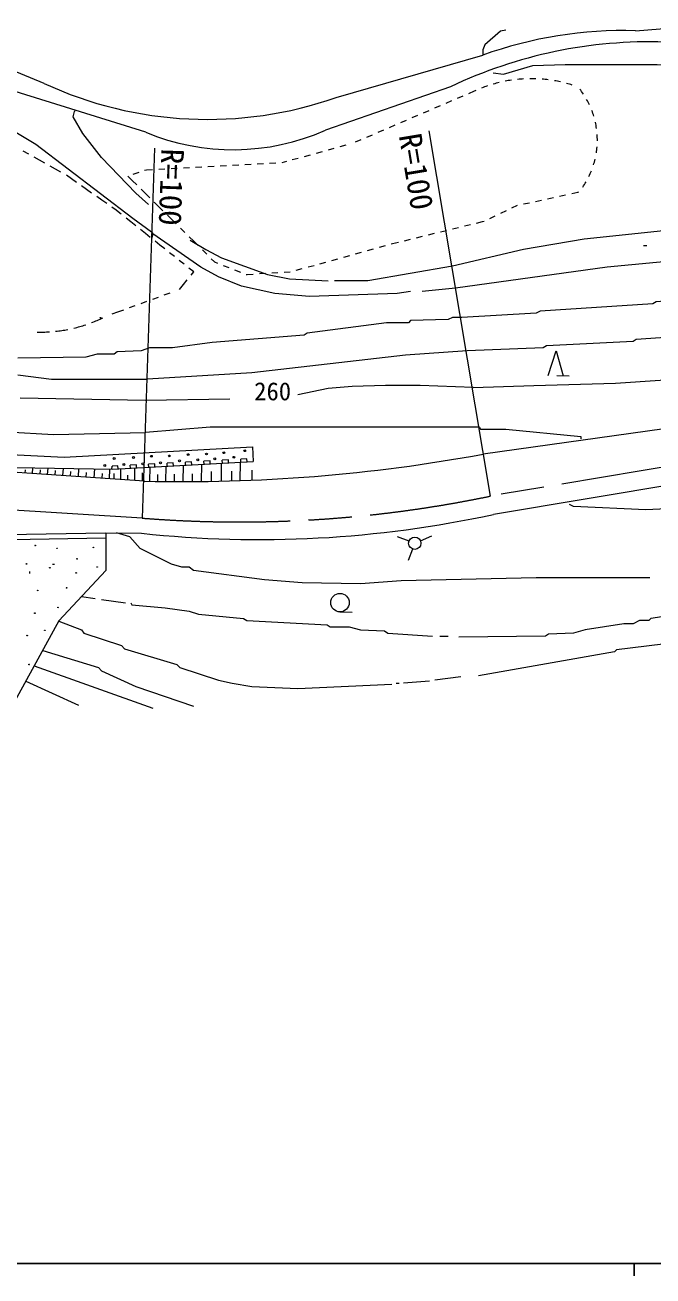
# Model space of a CAD drawing. Units: millimetres, scale not verified. Extents: x -166251861 to 680000, y 20000 to 153676748.
# Drawn here: x 118626 to 169529, y 204000 to 305354 of the extents above; entities that cross this region are included whole.
import ezdxf
from ezdxf.enums import TextEntityAlignment as Align

# ---------------------------------------------------------------- set-up
doc = ezdxf.new("R2010")
doc.units = ezdxf.units.MM
doc.header["$LTSCALE"] = 1000
doc.linetypes.add('CHAIN', pattern=[18.5, 12, -1.5, 3.5, -1.5])
for name, color, linetype, lineweight in [('M-BGD', 7, 'Continuous', 13), ('M-BMK', 2, 'CHAIN', 13), ('M-STR-HTXT', 7, 'Continuous', 13), ('M-TTL-BAND', 7, 'Continuous', 25)]:
    doc.layers.add(name, color=color, linetype=linetype, lineweight=lineweight)
doc.styles.add('ＭＳ ゴシック', font='')
doc.styles.get('ＭＳ ゴシック').set_extended_font_data('MS Gothic')

# ---------------------------------------------------------------- blocks, each defined once
blk = doc.blocks.new('針葉樹林')
at = {"color": 7, "linetype": 'Continuous', "lineweight": 13}
for p, q in [((-0.6, -1), (0, 1)), ((0, 1), (0.6, -1)), ((0.1, -1), (1.1, -1))]:
    blk.add_line(p, q, dxfattribs=at)
blk = doc.blocks.new('広葉樹林')
at = {"color": 7, "linetype": 'Continuous', "lineweight": 13}
blk.add_line((0, -0.75), (1, -0.75), dxfattribs=at)
blk.add_circle((0, 0), 0.75, dxfattribs=at)
blk = doc.blocks.new('電力柱1')
at = {"color": 7, "linetype": 'Continuous', "lineweight": 13}
for p, q in [((-0.49, 0.061), (-1.483, 0.18)), ((0.4, 0.311), (1.186, 0.93)), ((0.316, -0.391), (0.934, -1.176))]:
    blk.add_line(p, q, dxfattribs=at)
blk.add_circle((0.007, 0.002), 0.5, dxfattribs=at)

msp = doc.modelspace()

# ---------------------------------------------------------------- linework, layer by layer
at = {"layer": 'M-BGD'}
for p, q in [((168112, 304894), (174027, 305354)), ((120168, 300623), (115068, 302708)), ((143857, 299488), (155728, 302909)), ((128411, 296661), (117040, 300211)), ((153125, 300359), (142970, 296826)), ((153193, 299201), (152733, 299004)), ((154112, 299595), (153653, 299398)), ((155031, 299989), (154572, 299792)), ((122663, 298455), (122624, 298337)), ((150436, 298019), (149976, 297822)), ((151355, 298413), (150895, 298216)), ((152274, 298807), (151814, 298610)), ((148597, 297231), (148138, 297034)), ((149516, 297625), (149057, 297428)), ((145840, 296050), (145380, 295853)), ((146759, 296443), (146299, 296246)), ((147678, 296837), (147219, 296640)), ((118923, 294884), (118486, 295128)), ((142704, 295079), (142222, 294947)), ((143668, 295343), (143186, 295211)), ((144633, 295607), (144151, 295475)), ((119795, 294396), (119359, 294640)), ((120232, 294152), (119795, 294396)), ((134955, 293942), (134456, 293915)), ((135954, 293997), (135455, 293970)), ((136952, 294051), (136453, 294024)), ((137951, 294106), (137452, 294078)), ((138949, 294160), (138450, 294133)), ((139810, 294286), (139449, 294187)), ((140775, 294550), (140293, 294418)), ((141739, 294815), (141257, 294683)), ((121104, 293664), (120668, 293908)), ((121541, 293420), (121104, 293664)), ((122387, 292889), (121977, 293176)), ((126969, 293108), (127324, 292756)), ((127846, 293415), (127374, 293250)), ((128465, 293588), (128318, 293580)), ((128964, 293615), (128465, 293588)), ((129963, 293670), (129464, 293643)), ((130961, 293724), (130462, 293697)), ((131960, 293779), (131461, 293752)), ((132958, 293833), (132459, 293806)), ((133957, 293888), (133458, 293861)), ((122796, 292602), (122387, 292889)), ((123616, 292029), (123206, 292315)), ((124025, 291742), (123616, 292029)), ((127324, 292756), (127680, 292404)), ((128035, 292053), (128390, 291701)), ((124845, 291168), (124435, 291455)), ((125254, 290882), (124845, 291168)), ((127619, 291733), (128635, 290802)), ((128390, 291701), (128745, 291349)), ((129101, 290997), (129456, 290645)), ((159028, 290853), (159517, 290958)), ((160005, 291064), (160494, 291170)), ((160983, 291275), (161471, 291381)), ((161960, 291487), (162449, 291592)), ((162937, 291698), (163426, 291804)), ((163426, 291804), (163531, 291826)), ((126025, 290342), (125664, 290595)), ((126038, 290332), (126025, 290342)), ((126429, 290020), (126038, 290332)), ((129456, 290645), (129811, 290293)), ((130166, 289941), (130522, 289590)), ((156292, 289680), (156744, 289894)), ((157196, 290109), (157647, 290323)), ((158099, 290538), (158539, 290747)), ((127212, 289398), (126821, 289709)), ((127603, 289086), (127212, 289398)), ((130522, 289590), (130877, 289238)), ((131232, 288886), (131587, 288534)), ((153276, 288836), (153762, 288955)), ((154248, 289074), (154733, 289193)), ((155219, 289313), (155704, 289432)), ((155704, 289432), (155841, 289465)), ((128386, 288464), (127994, 288775)), ((128777, 288152), (128386, 288464)), ((128974, 288431), (128889, 288008)), ((131943, 288182), (132298, 287830)), ((132022, 287923), (133292, 287161)), ((149392, 287882), (149877, 288002)), ((150363, 288121), (150848, 288240)), ((151334, 288359), (151820, 288478)), ((152305, 288598), (152791, 288717)), ((152719, 288550), (152701, 288543)), ((129559, 287530), (129168, 287841)), ((129951, 287218), (129559, 287530)), ((130733, 286596), (130342, 286907)), ((132298, 287830), (132653, 287479)), ((133008, 287127), (133364, 286775)), ((145424, 286816), (145906, 286949)), ((146388, 287082), (146870, 287215)), ((147352, 287349), (147834, 287482)), ((148316, 287615), (148420, 287644)), ((148420, 287644), (148906, 287763)), ((168767, 287500), (169021, 287500)), ((131516, 285973), (131124, 286284)), ((133719, 286423), (133985, 286160)), ((133985, 286160), (134223, 286066)), ((134688, 285882), (135153, 285699)), ((141569, 285750), (142051, 285883)), ((142533, 286017), (143015, 286150)), ((143497, 286283), (143979, 286416)), ((144461, 286549), (144943, 286683)), ((132298, 285350), (131907, 285662)), ((132095, 285100), (132298, 285350)), ((135618, 285515), (136083, 285332)), ((136548, 285148), (136629, 285153)), ((136629, 285153), (137128, 285181)), ((137627, 285209), (138126, 285237)), ((138626, 285266), (139125, 285294)), ((139624, 285322), (140123, 285350)), ((140605, 285484), (141087, 285617)), ((131151, 283934), (131466, 284322)), ((131466, 284322), (131781, 284711)), ((153527, 284029), (150818, 283775)), ((128035, 282800), (128504, 282971)), ((128974, 283142), (129444, 283313)), ((129914, 283484), (130384, 283655)), ((125685, 281946), (126155, 282117)), ((126155, 282117), (126625, 282288)), ((127095, 282459), (127565, 282630)), ((118221, 275139), (128381, 274969)), ((128381, 274969), (135239, 275054)), ((190768, 275484), (155750, 270587)), ((155474, 272768), (155559, 272599)), ((128314, 268396), (90304, 270968)), ((112455, 270797), (121793, 270352)), ((121793, 270352), (137054, 271190)), ((137054, 271190), (137120, 269991)), ((191465, 271545), (156597, 265705)), ((125676, 269368), (125680, 269618)), ((125744, 269617), (125680, 269618)), ((126160, 269640), (125744, 269617)), ((125749, 269367), (137120, 269991)), ((126174, 269390), (126160, 269640)), ((127653, 269722), (127155, 269695)), ((127169, 269445), (127155, 269695)), ((127666, 269472), (127653, 269722)), ((129145, 269804), (128648, 269777)), ((128661, 269527), (128648, 269777)), ((129159, 269554), (129145, 269804)), ((130050, 268367), (130065, 269604)), ((130638, 269886), (130140, 269858)), ((130154, 269609), (130140, 269858)), ((130652, 269636), (130638, 269886)), ((131445, 268360), (131461, 269681)), ((132131, 269968), (131633, 269940)), ((131647, 269691), (131633, 269940)), ((132144, 269718), (132131, 269968)), ((132938, 268368), (132954, 269763)), ((133623, 270050), (133126, 270022)), ((133140, 269773), (133126, 270022)), ((133637, 269800), (133623, 270050)), ((134542, 268396), (134559, 269851)), ((135116, 270132), (134619, 270104)), ((134632, 269855), (134619, 270104)), ((135130, 269882), (135116, 270132)), ((136063, 268439), (136081, 269934)), ((136609, 270214), (136111, 270186)), ((136125, 269937), (136111, 270186)), ((136623, 269964), (136609, 270214)), ((117861, 269498), (125749, 269367)), ((118638, 269051), (118654, 269312)), ((119238, 269010), (119269, 269475)), ((119847, 268969), (119871, 269325)), ((120456, 268928), (120492, 269455)), ((121075, 268886), (121099, 269252)), ((121694, 268844), (121734, 269434)), ((122322, 268802), (122348, 269178)), ((122952, 268759), (122995, 269413)), ((123590, 268716), (123616, 269103)), ((124229, 268673), (124277, 269391)), ((124878, 268629), (124904, 269027)), ((125479, 268588), (125489, 269371)), ((125860, 268562), (125866, 269019)), ((126395, 268526), (126405, 269403)), ((126955, 268488), (126960, 268881)), ((127527, 268449), (127539, 269465)), ((128141, 268408), (128149, 269066)), ((128746, 268387), (128759, 269532)), ((129396, 268375), (129402, 268931)), ((130745, 268361), (130752, 268959)), ((132189, 268362), (132196, 268989)), ((133741, 268379), (133750, 269182)), ((135393, 268418), (135402, 269216)), ((137030, 268476), (137039, 269281)), ((117122, 264075), (125164, 264217)), ((117510, 263681), (125164, 263817)), ((125164, 264217), (125164, 261169)), ((125164, 264217), (128070, 264176)), ((120846, 261677), (121015, 261677)), ((118983, 261084), (118983, 260915)), ((125164, 261169), (121378, 257072)), ((123199, 259042), (124317, 258883)), ((124825, 258798), (126772, 258544)), ((121378, 257072), (117036, 249185)), ((152257, 255835), (152934, 255835)), ((119369, 253423), (128974, 249993)), ((153950, 252533), (151834, 252279)), ((118697, 252202), (122962, 250247)), ((148701, 252025), (148955, 252025)), ((151410, 252194), (149294, 252025))]:
    msp.add_line(p, q, dxfattribs=at)
for points in [[(157591, 304941), (157168, 304857), (155898, 303756), (155728, 303333), (155728, 302909)], [(156575, 301470), (157422, 301385), (159792, 302063), (162417, 302147), (169868, 302147), (170968, 302063), (174694, 301639), (176641, 301639), (180536, 301893), (181213, 302063), (185362, 302147), (187055, 301893), (192728, 300369), (195437, 299861), (199332, 299523), (199586, 299353), (201025, 299353)], [(127619, 291733), (124825, 294612), (123301, 296559), (122539, 297914), (122624, 298337)], [(117205, 297067), (119491, 295713), (127365, 289701)], [(127365, 289701), (128889, 288601), (128974, 288431)], [(187055, 289871), (182483, 289363), (170376, 288685), (163941, 288008), (159030, 287161), (153273, 285807)], [(149886, 283775), (148786, 283605), (141674, 283351), (138880, 283605), (136170, 284198), (134308, 284960), (132868, 285722), (128974, 288431)], [(133292, 287161), (134562, 286484), (138287, 285129), (140065, 284791), (143198, 284621)], [(187648, 287246), (171815, 286315), (165804, 285722), (153527, 284029)], [(153273, 285807), (146415, 284621), (143706, 284621)], [(188240, 285129), (183245, 284283), (174440, 283436), (174186, 283267), (169783, 282928), (169529, 282759), (160385, 282166), (160046, 281997), (154035, 281658)], [(188918, 282335), (187563, 281997), (180620, 281150), (180451, 280981), (177996, 280727), (176810, 280473), (168174, 279880), (167920, 279711), (160893, 279372), (160639, 279203), (154458, 278949)], [(154035, 281658), (153273, 281658), (152934, 281489), (149886, 281404), (149717, 281235), (147939, 281235), (141504, 280388), (141250, 280219), (133800, 279626), (130582, 279203), (128720, 279203)], [(128720, 279203), (128042, 278949), (126095, 278864), (125841, 278695), (124486, 278695), (123555, 278441), (118052, 278356)], [(154458, 278949), (149463, 278610), (137017, 277171), (128550, 276663)], [(154966, 275985), (159877, 276155), (166481, 276324), (170122, 276578), (172492, 276917), (177149, 277848), (189595, 279626)], [(76057, 277933), (80121, 277848), (80290, 277679), (81984, 277679), (84439, 277425), (85286, 277171), (86556, 277171), (92736, 276070), (92906, 275901), (93668, 275901), (94176, 275647), (94938, 275647), (95446, 275393), (96208, 275393), (96716, 275139), (103743, 274123), (108738, 273361), (109500, 273107), (110601, 273107), (111448, 272853), (112633, 272853), (113395, 272599), (120930, 272175), (128381, 272345)], [(118052, 277001), (120761, 276663), (128550, 276663)], [(154966, 275985), (150648, 276155), (147854, 276155), (145145, 276070), (143198, 275901), (140742, 275393)], [(155474, 272768), (133630, 272768), (128381, 272345)], [(155559, 272599), (157591, 272599), (163687, 272006), (163687, 271837)], [(175964, 266841), (174270, 266503), (172323, 266249), (168936, 266079), (163094, 266333), (162756, 266503)], [(169275, 260576), (160046, 260576), (149124, 260322), (145822, 260068), (141081, 260153), (138033, 260407), (132276, 261169), (131937, 261423), (131344, 261423), (130498, 261677), (127958, 262947), (127111, 263878), (126051, 264204)], [(197977, 260576), (195352, 260576), (192558, 260407), (184092, 259391), (178250, 258629), (169360, 257274), (169190, 257105), (168428, 257105), (167920, 256851), (167158, 256851), (164026, 256343), (163094, 256089), (161062, 256004), (160808, 255835), (153781, 255750)], [(127196, 258544), (127280, 258375), (129990, 258121), (131937, 257867), (132699, 257613), (136340, 257274), (136594, 257105), (143113, 256766), (143367, 256597), (144891, 256597), (145822, 256343), (147770, 256258), (148024, 256089), (151664, 255835)], [(121358, 257051), (123216, 256343), (123386, 256089), (126434, 255073), (126688, 254819), (130921, 253549), (131175, 253295), (134308, 252279), (135408, 252025), (137017, 251771), (140742, 251601), (148362, 251940)], [(180366, 255581), (179858, 255750), (178504, 255835), (175625, 255835), (166566, 254734), (166396, 254565), (155390, 252617)], [(120062, 254682), (124571, 253295), (124825, 253041), (127619, 251771), (132276, 250162)]]:
    msp.add_lwpolyline(points, dxfattribs=at)
for centre, radius in [((124743, 281640), 25), ((131858, 270545), 75), ((133340, 270598), 75), ((134743, 270704), 75), ((136436, 270863), 75), ((125085, 269672), 75), ((125852, 270228), 75), ((126646, 269751), 75), ((127413, 270307), 75), ((128180, 269804), 75), ((128868, 270413), 75), ((129609, 269884), 75), ((130324, 270439), 75), ((131144, 270042), 75), ((132626, 270122), 75), ((134002, 270201), 75), ((135563, 270333), 75), ((119460, 263185), 25), ((121222, 262953), 25), ((124165, 263030), 25), ((118743, 261694), 25), ((122848, 262101), 25), ((120641, 261385), 25), ((122771, 260959), 25), ((124475, 261443), 25), ((119653, 259545), 25), ((121996, 259758), 25), ((119421, 257705), 25), ((121299, 258170), 25), ((118801, 255885), 25), ((120234, 256311), 25), ((118956, 253542), 25)]:
    msp.add_circle(centre, radius, dxfattribs=at)
for centre, radius, start, end in [((167160, 271202), 33705, 88.38262, 109.82672), ((169282, 266263), 37730, 88.18283, 115.35375), ((133410, 329206), 31501, 245.14173, 289.36858), ((159655, 289957), 11046, 113.92323, 114.74755), ((159655, 289957), 11046, 108.73622, 111.32973), ((159655, 289957), 11046, 103.54922, 106.14272), ((159655, 289957), 11046, 98.36221, 100.95571), ((159655, 289957), 11046, 93.1752, 95.76871), ((159655, 289957), 11046, 87.9882, 90.5817), ((159655, 289957), 11046, 82.80119, 85.39469), ((159655, 289957), 11046, 77.61418, 80.20769), ((159655, 289957), 11046, 72.42717, 75.02068), ((158325, 296035), 6694, 33.79496, 38.0743), ((158325, 296035), 6694, 25.23629, 29.51563), ((158325, 296035), 6694, 16.67763, 20.95696), ((158325, 296035), 6694, 8.11896, 12.39829), ((135499, 313729), 18481, 247.44825, 293.84506), ((158325, 296035), 6694, 359.56029, 3.83962), ((158325, 296035), 6694, 351.00162, 355.28095), ((158325, 296035), 6694, 342.44295, 346.72228), ((158325, 296035), 6694, 333.88428, 338.16361), ((158325, 296035), 6694, 325.32561, 329.60495), ((119856, 292146), 11674, 283.52196, 285.976), ((119856, 292146), 11674, 285.976, 288.43004), ((119856, 292146), 11674, 290.88407, 293.33811), ((119856, 292146), 11674, 293.33811, 295.79215), ((119856, 292146), 11674, 268.79774, 271.25178), ((119856, 292146), 11674, 271.25178, 273.70581), ((119856, 292146), 11674, 276.15985, 278.61389), ((119856, 292146), 11674, 278.61389, 281.06793), ((131442, 402139), 133779, 268.66011, 280.4691), ((137607, 353091), 89426, 263.87822, 282.26092)]:
    msp.add_arc(centre, radius, start, end, dxfattribs=at)
at = {"layer": 'M-BMK'}
for p, q in [((173985, 270138), (156321, 267180)), ((128127, 265402), (90112, 267773))]:
    msp.add_line(p, q, dxfattribs=at)
msp.add_arc((135993, 365092), 100000, 265.48828, 281.72866, dxfattribs=at)
at = {"layer": 'M-STR-HTXT'}
for p, q in [((151366, 296768), (156321, 267180)), ((129135, 295385), (128127, 265402))]:
    msp.add_line(p, q, dxfattribs=at)
at = {"layer": 'M-TTL-BAND'}
for p, q in [((40000, 205000), (579000, 205000)), ((168000, 205000), (168000, 204000))]:
    msp.add_line(p, q, dxfattribs=at)

# ---------------------------------------------------------------- block references
at = {"layer": 'M-BGD', "xscale": 1000, "yscale": 1000}
for name, p, rotation in [('針葉樹林', (161655, 277946), 359.23206), ('電力柱1', (150226, 263370), 211.05028), ('広葉樹林', (144157, 258558), 359.23206)]:
    msp.add_blockref(name, p, dxfattribs=dict(at, rotation=rotation))

# ---------------------------------------------------------------- texts
at = {"layer": 'M-BGD', "style": 'ＭＳ ゴシック'}
msp.add_text('260', height=1466, dxfattribs=at).set_placement((138700, 274505), align=Align.BOTTOM_CENTER)
at = {"layer": 'M-STR-HTXT', "style": 'ＭＳ ゴシック'}
for rotation, p in [(279.507, (148380, 296313)), (268.075, (129135, 295385))]:
    msp.add_text('R=100', height=1833, rotation=rotation, dxfattribs=at).set_placement(p, align=Align.BOTTOM_LEFT)

doc.saveas('drawing.dxf')
